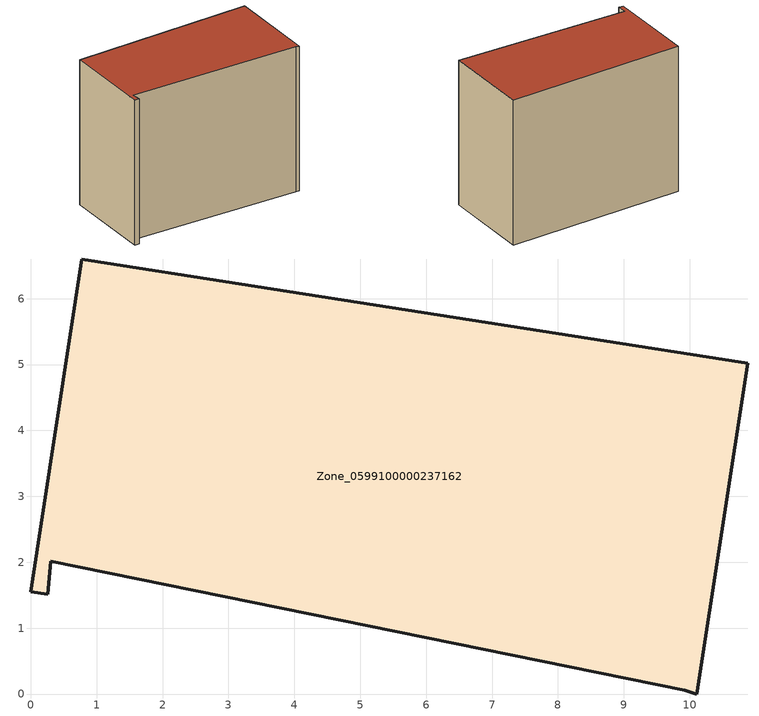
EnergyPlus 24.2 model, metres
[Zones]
Zone_0599100000237162
 floor ground (C_G): 0.26,1.51 0,1.55 0.77,6.6 10.88,5.02 10.11,0 9.93,0.05 0.3,2.01 z0
 wall outside (C_F): 0.3,2.01 9.93,0.05 10.11,0 10.88,5.02 0.77,6.6 0,1.55 0.26,1.51 0.3,2.01 z0:8.59
 roof outside (C_R): 0,1.55 0.26,1.51 0.3,2.01 9.93,0.05 10.11,0 10.88,5.02 0.77,6.6 z8.59
[BUILDING]
Pand.0599100000237162: North Axis=0; Terrain=City; Loads Convergence Tolerance Value=0.04; Temperature Convergence Tolerance Value=0.4; Solar Distribution=FullExterior; Maximum Number of Warmup Days=25; Minimum Number of Warmup Days=1
[Site:Location]
Rotterdam.The.Hague.AP_ZH_NLD Design_Conditions: Latitude=51.96; Longitude=4.45; Time Zone=1; Elevation=-4.5
[SITE:GROUNDTEMPERATURE:BUILDINGSURFACE]
18, 18, 18, 18, 18, 18, 18, 18, 18, 18, 18, 18
[MATERIAL] Thermal Absorptance=0.9; Solar Absorptance=0.7; Visible Absorptance=0.7
Name | Roughness | Thickness | Conductivity | Density | Specific Heat
G.TC.1975-1991 | MediumSmooth | 0.15 | 0.288461 | 540 | 1210
F.TC.1975-1991 | Rough | 0.3 | 0.230769 | 1920 | 840
R.TC.1975-1991 | MediumRough | 0.2 | 0.153846 | 1500 | 1000
[CONSTRUCTION]
C_G: G.TC.1975-1991
C_F: F.TC.1975-1991
C_R: R.TC.1975-1991
[ZONE]
Zone_0599100000237162: Type=1; Multiplier=1; Ceiling Height=Autocalculate; Volume=Autocalculate; Floor Area=autocalculate; Part of Total Floor Area=Yes
[ZONEINFILTRATION:DESIGNFLOWRATE]
Infil_Zone_0599100000237162: Zone or ZoneList or Space or SpaceList=Zone_0599100000237162; Schedule=AlwaysOn; Design Flow Rate Calculation Method=Flow/Area; Flow Rate per Floor Area=0.003; Constant Term Coefficient=1; Temperature Term Coefficient=0; Velocity Term Coefficient=0; Velocity Squared Term Coefficient=0
[HVACTEMPLATE:ZONE:IDEALLOADSAIRSYSTEM]
Zone_0599100000237162: Maximum Heating Supply Air Temperature=50; Minimum Cooling Supply Air Temperature=13; Maximum Heating Supply Air Humidity Ratio=0.0156; Minimum Cooling Supply Air Humidity Ratio=0.0077; Heating Limit=NoLimit; Cooling Limit=NoLimit; Dehumidification Control Type=ConstantSensibleHeatRatio; Cooling Sensible Heat Ratio=0.7; Dehumidification Setpoint=60; Humidification Control Type=None; Humidification Setpoint=30; Outdoor Air Method=None; Outdoor Air Flow Rate per Person=0.00944; Outdoor Air Flow Rate per Zone Floor Area=0; Outdoor Air Flow Rate per Zone=0; Demand Controlled Ventilation Type=None; Outdoor Air Economizer Type=NoEconomizer; Heat Recovery Type=None; Sensible Heat Recovery Effectiveness=0.7; Latent Heat Recovery Effectiveness=0.65
[ZONECONTROL:THERMOSTAT]
ThermostatControl_Zone_0599100000237162: Zone or ZoneList=Zone_0599100000237162; Control Type Schedule=DualSetpointControlType; Control 1=Thermostat_Zone_0599100000237162; Temperature Difference Between Cutout And Setpoint=0
[THERMOSTATSETPOINT:DUALSETPOINT]
Thermostat_Zone_0599100000237162: Heating Setpoint Temperature Schedule=HeatingSetpoint_Zone_0599100000237162; Cooling Setpoint Temperature Schedule=CoolingSetpoint_Zone_0599100000237162
[SCHEDULE:COMPACT]
HeatingSetpoint_Zone_0599100000237162: Through: 12/31, For: AllDays, Until: 24:00, 21
CoolingSetpoint_Zone_0599100000237162: Through: 12/31, For: AllDays, Until: 24:00, 24
DualSetpointControlType: Through: 12/31, For: AllDays, Until: 24:00, 4
AlwaysOn: Through: 12/31, For: AllDays, Until: 24:00, 1
